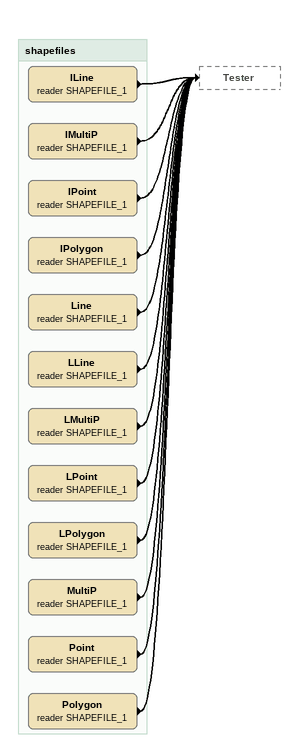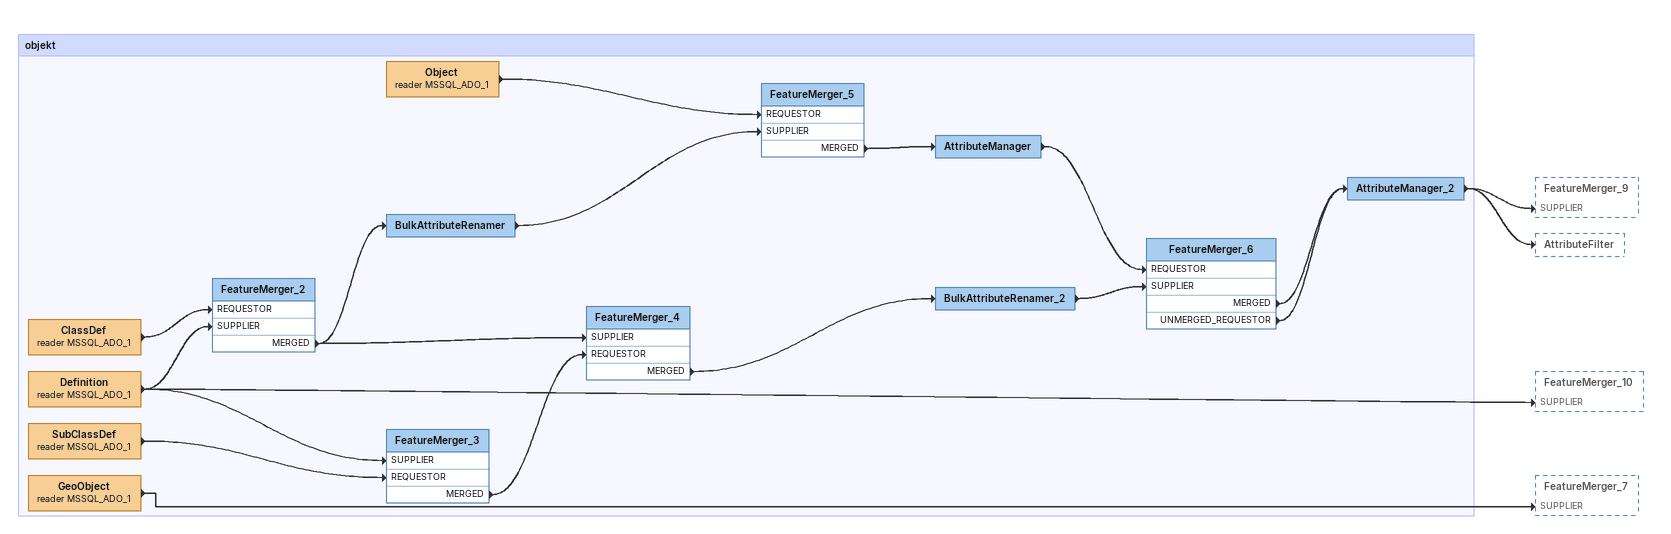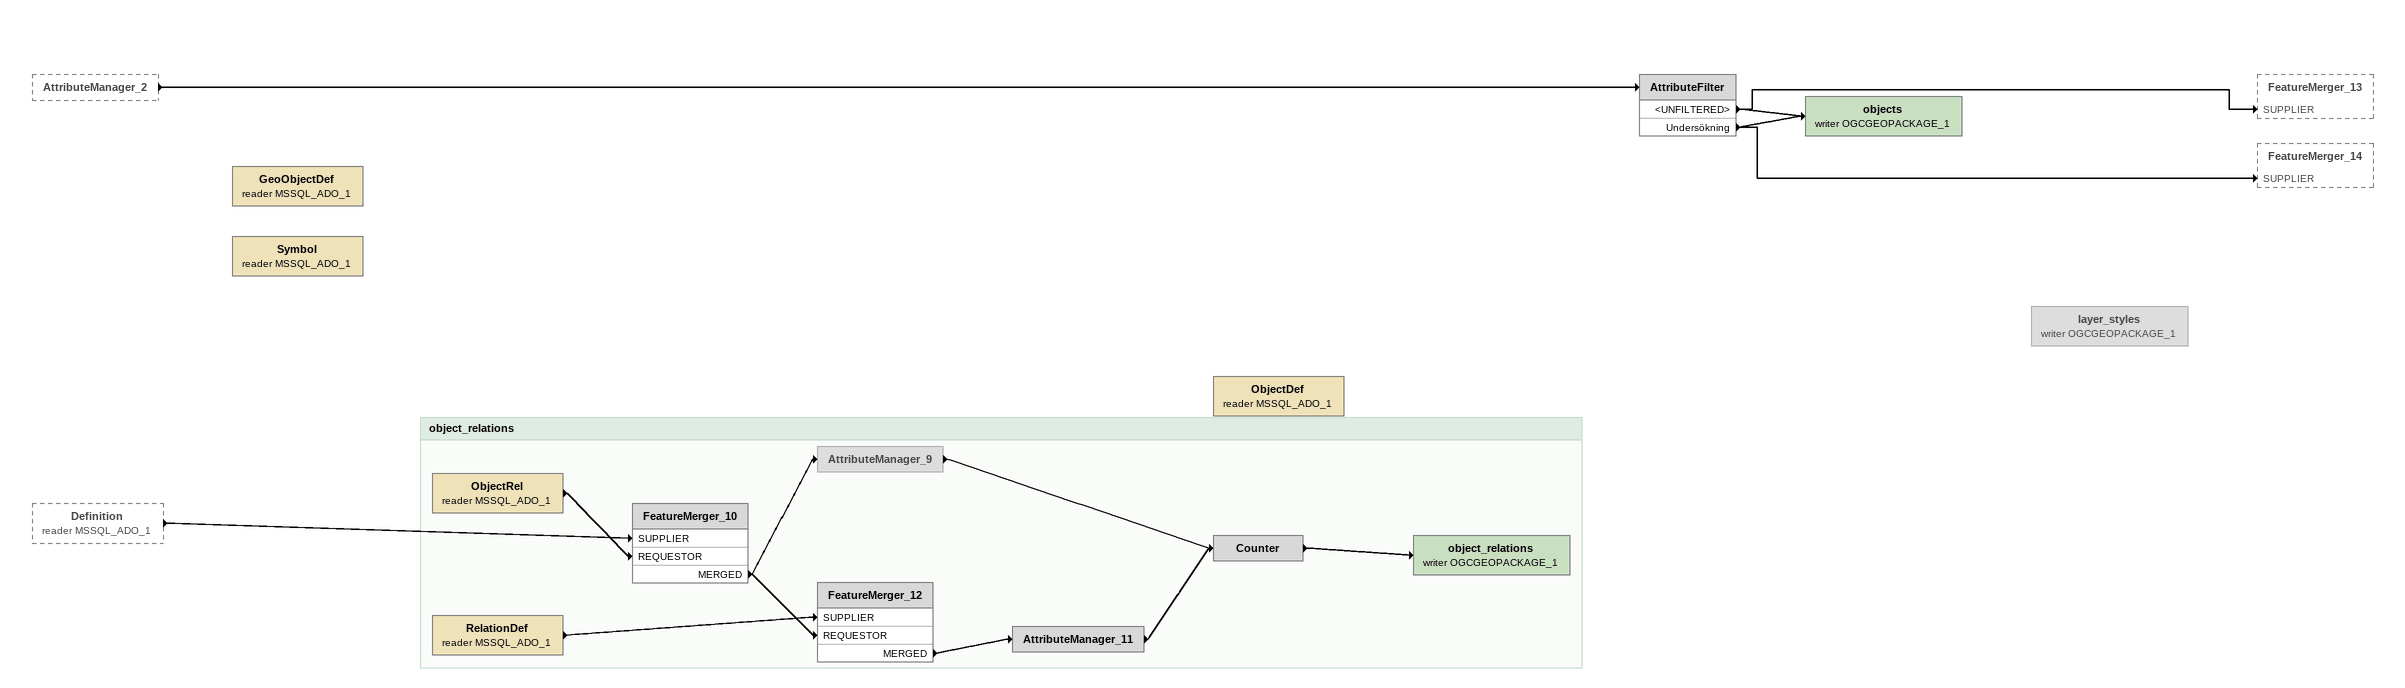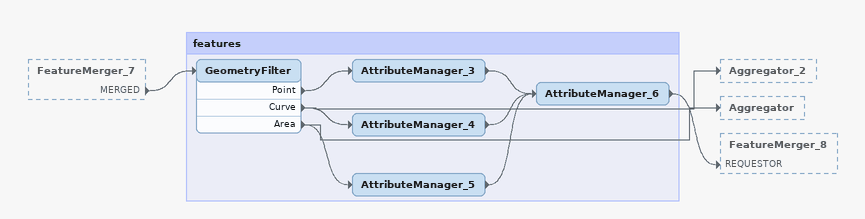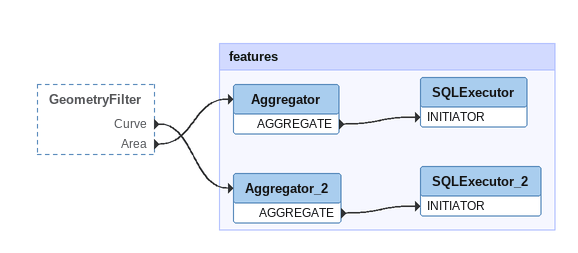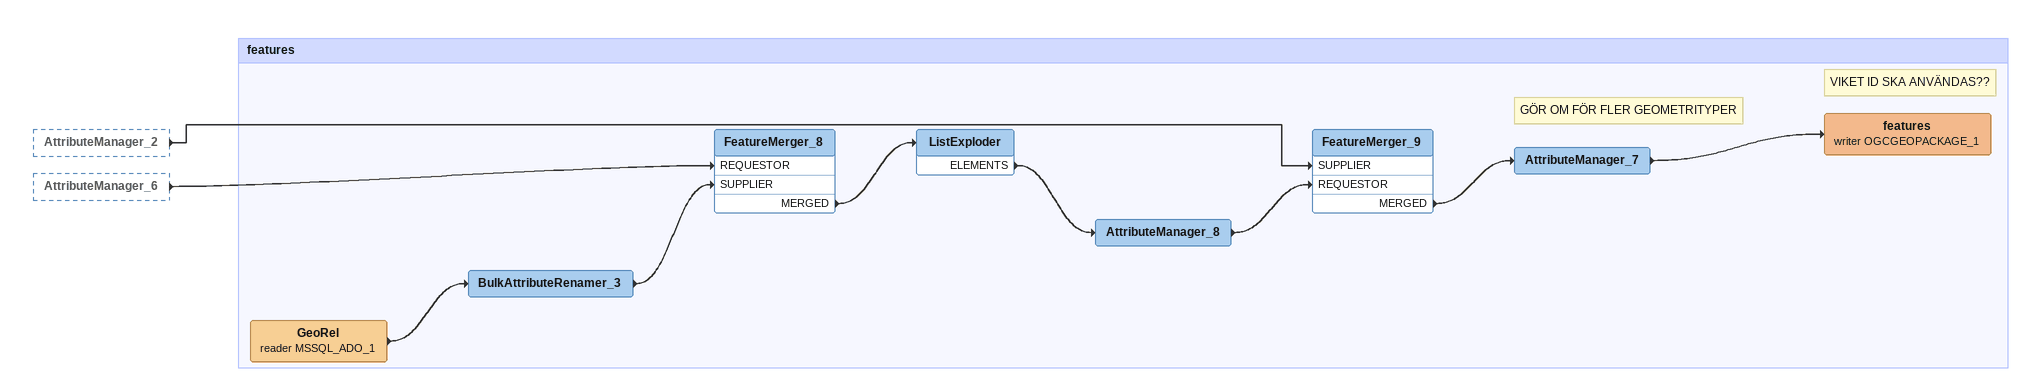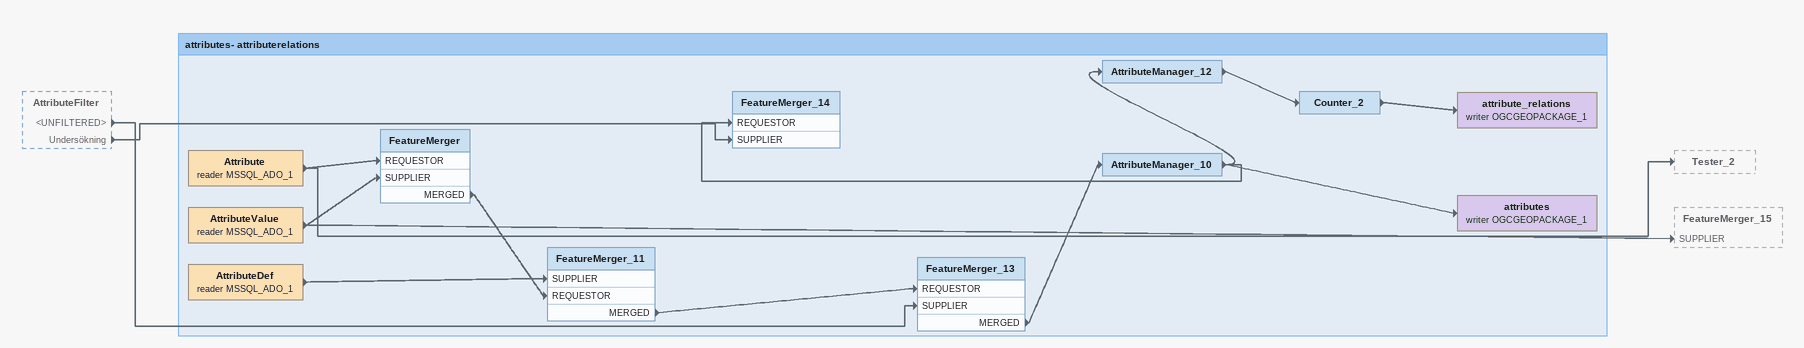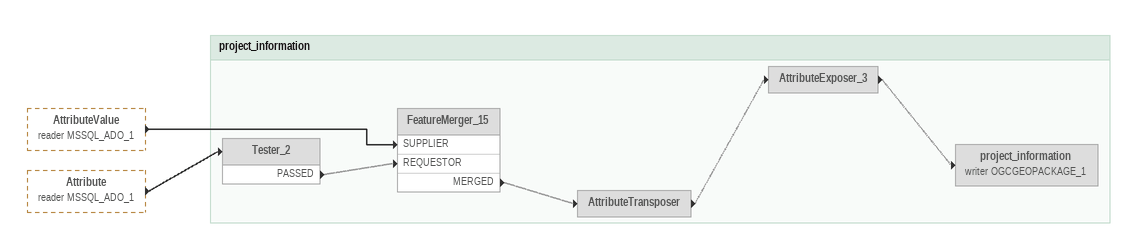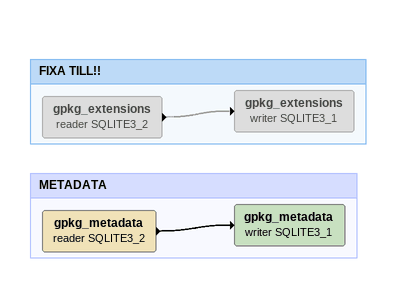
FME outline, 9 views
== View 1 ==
Bookmark: shapefiles
ILine (reader SHAPEFILE_1)
    -> Tester
IMultiP (reader SHAPEFILE_1)
    -> Tester
IPoint (reader SHAPEFILE_1)
    -> Tester
IPolygon (reader SHAPEFILE_1)
    -> Tester
Line (reader SHAPEFILE_1)
    -> Tester
LLine (reader SHAPEFILE_1)
    -> Tester
LMultiP (reader SHAPEFILE_1)
    -> Tester
LPoint (reader SHAPEFILE_1)
    -> Tester
LPolygon (reader SHAPEFILE_1)
    -> Tester
MultiP (reader SHAPEFILE_1)
    -> Tester
Point (reader SHAPEFILE_1)
    -> Tester
Polygon (reader SHAPEFILE_1)
    -> Tester

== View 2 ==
Bookmark: objekt
ClassDef (reader MSSQL_ADO_1)
    -> FeatureMerger_2 [REQUESTOR]
Definition (reader MSSQL_ADO_1)
    -> FeatureMerger_2 [SUPPLIER]
    -> FeatureMerger_3 [SUPPLIER]
    -> FeatureMerger_10 [SUPPLIER]
FeatureMerger_2
    MERGED -> FeatureMerger_4 [SUPPLIER]
    MERGED -> BulkAttributeRenamer
BulkAttributeRenamer
    -> FeatureMerger_5 [SUPPLIER]
SubClassDef (reader MSSQL_ADO_1)
    -> FeatureMerger_3 [REQUESTOR]
FeatureMerger_3
    MERGED -> FeatureMerger_4 [REQUESTOR]
FeatureMerger_4
    MERGED -> BulkAttributeRenamer_2
BulkAttributeRenamer_2
    -> FeatureMerger_6 [SUPPLIER]
GeoObject (reader MSSQL_ADO_1)
    -> FeatureMerger_7 [SUPPLIER]
Object (reader MSSQL_ADO_1)
    -> FeatureMerger_5 [REQUESTOR]
FeatureMerger_5
    MERGED -> AttributeManager
AttributeManager
    -> FeatureMerger_6 [REQUESTOR]
FeatureMerger_6
    MERGED -> AttributeManager_2
    UNMERGED_REQUESTOR -> AttributeManager_2
AttributeManager_2
    -> FeatureMerger_9 [SUPPLIER]
    -> AttributeFilter

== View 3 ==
AttributeManager_2 [outside]
    -> AttributeFilter
Definition (reader MSSQL_ADO_1) [outside]
    -> FeatureMerger_10 [SUPPLIER]
GeoObjectDef (reader MSSQL_ADO_1)
Symbol (reader MSSQL_ADO_1)
AttributeFilter
    <UNFILTERED> -> objects (writer OGCGEOPACKAGE_1)
    <UNFILTERED> -> FeatureMerger_13 [SUPPLIER]
    Undersökning -> FeatureMerger_14 [SUPPLIER]
    Undersökning -> objects (writer OGCGEOPACKAGE_1)
objects (writer OGCGEOPACKAGE_1)
ObjectDef (reader MSSQL_ADO_1)
layer_styles (writer OGCGEOPACKAGE_1) [off]

Bookmark: object_relations
ObjectRel (reader MSSQL_ADO_1)
    -> FeatureMerger_10 [REQUESTOR]
FeatureMerger_10
    MERGED -> AttributeManager_9
    MERGED -> FeatureMerger_12 [REQUESTOR]
AttributeManager_9 [off]
    -> Counter
RelationDef (reader MSSQL_ADO_1)
    -> FeatureMerger_12 [SUPPLIER]
FeatureMerger_12
    MERGED -> AttributeManager_11
AttributeManager_11
    -> Counter
Counter
    -> object_relations (writer OGCGEOPACKAGE_1)
object_relations (writer OGCGEOPACKAGE_1)

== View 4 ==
FeatureMerger_7 [outside]
    MERGED -> GeometryFilter

Bookmark: features
GeometryFilter
    Point -> AttributeManager_3
    Curve -> AttributeManager_4
    Curve -> Aggregator_2
    Area -> AttributeManager_5
    Area -> Aggregator
AttributeManager_3
    -> AttributeManager_6
AttributeManager_4
    -> AttributeManager_6
AttributeManager_5
    -> AttributeManager_6
AttributeManager_6
    -> FeatureMerger_8 [REQUESTOR]

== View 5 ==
GeometryFilter [outside]
    Curve -> Aggregator_2
    Area -> Aggregator

Bookmark: features
Aggregator
    AGGREGATE -> SQLExecutor [INITIATOR]
SQLExecutor
Aggregator_2
    AGGREGATE -> SQLExecutor_2 [INITIATOR]
SQLExecutor_2

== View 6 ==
AttributeManager_2 [outside]
    -> FeatureMerger_9 [SUPPLIER]
AttributeManager_6 [outside]
    -> FeatureMerger_8 [REQUESTOR]

Bookmark: features
GeoRel (reader MSSQL_ADO_1)
    -> BulkAttributeRenamer_3
BulkAttributeRenamer_3
    -> FeatureMerger_8 [SUPPLIER]
FeatureMerger_8
    MERGED -> ListExploder
ListExploder
    ELEMENTS -> AttributeManager_8
AttributeManager_8
    -> FeatureMerger_9 [REQUESTOR]
FeatureMerger_9
    MERGED -> AttributeManager_7
Note: GÖR OM FÖR FLER GEOMETRITYPER
AttributeManager_7
    -> features (writer OGCGEOPACKAGE_1)
Note: VIKET ID SKA ANVÄNDAS??
features (writer OGCGEOPACKAGE_1)

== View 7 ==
AttributeFilter [outside]
    <UNFILTERED> -> FeatureMerger_13 [SUPPLIER]
    Undersökning -> FeatureMerger_14 [SUPPLIER]

Bookmark: attributes- attributerelations
Attribute (reader MSSQL_ADO_1)
    -> FeatureMerger [REQUESTOR]
    -> Tester_2
AttributeValue (reader MSSQL_ADO_1)
    -> FeatureMerger [SUPPLIER]
    -> FeatureMerger_15 [SUPPLIER]
FeatureMerger
    MERGED -> FeatureMerger_11 [REQUESTOR]
AttributeDef (reader MSSQL_ADO_1)
    -> FeatureMerger_11 [SUPPLIER]
FeatureMerger_11
    MERGED -> FeatureMerger_13 [REQUESTOR]
FeatureMerger_13
    MERGED -> AttributeManager_10
AttributeManager_10
    -> attributes (writer OGCGEOPACKAGE_1)
    -> AttributeManager_12
    -> FeatureMerger_14 [REQUESTOR]
AttributeManager_12
    -> Counter_2
Counter_2
    -> attribute_relations (writer OGCGEOPACKAGE_1)
attribute_relations (writer OGCGEOPACKAGE_1)
FeatureMerger_14
attributes (writer OGCGEOPACKAGE_1)

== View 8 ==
AttributeValue (reader MSSQL_ADO_1) [outside]
    -> FeatureMerger_15 [SUPPLIER]
Attribute (reader MSSQL_ADO_1) [outside]
    -> Tester_2

Bookmark: project_information
Tester_2 [off]
    PASSED -> FeatureMerger_15 [REQUESTOR] [off]
FeatureMerger_15 [off]
    MERGED -> AttributeTransposer [off]
AttributeTransposer [off]
    -> AttributeExposer_3 [off]
AttributeExposer_3 [off]
    -> project_information (writer OGCGEOPACKAGE_1) [off]
project_information (writer OGCGEOPACKAGE_1) [off]

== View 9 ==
Bookmark: FIXA TILL!!
gpkg_extensions (reader SQLITE3_2) [off]
    -> gpkg_extensions (writer SQLITE3_1) [off]
gpkg_extensions (writer SQLITE3_1) [off]

Bookmark: METADATA
gpkg_metadata (reader SQLITE3_2)
    -> gpkg_metadata (writer SQLITE3_1)
gpkg_metadata (writer SQLITE3_1)
